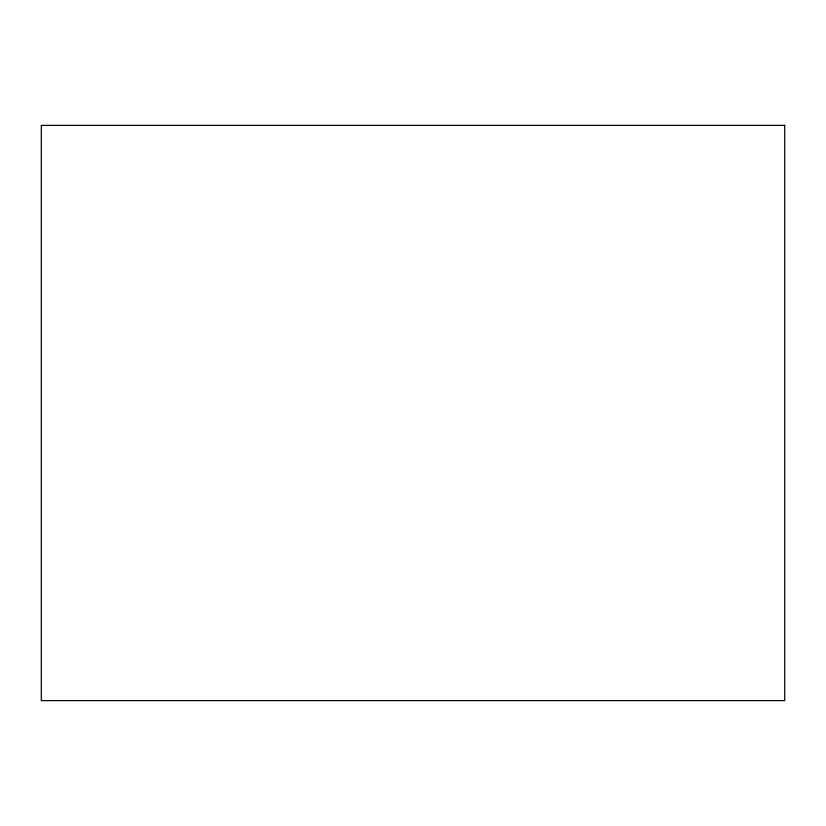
<?xml version="1.0" encoding="UTF-8"?>
<svg xmlns="http://www.w3.org/2000/svg" width="826" height="826" viewBox="0 0 826 826"><rect width="100%" height="100%" fill="white"/><g stroke="black" fill="none" stroke-linecap="round" stroke-linejoin="round"><path stroke-width="1.24" d="M784.7 125.376L41.3 125.376L41.3 700.624L784.7 700.624L784.7 125.376"/></g></svg>
